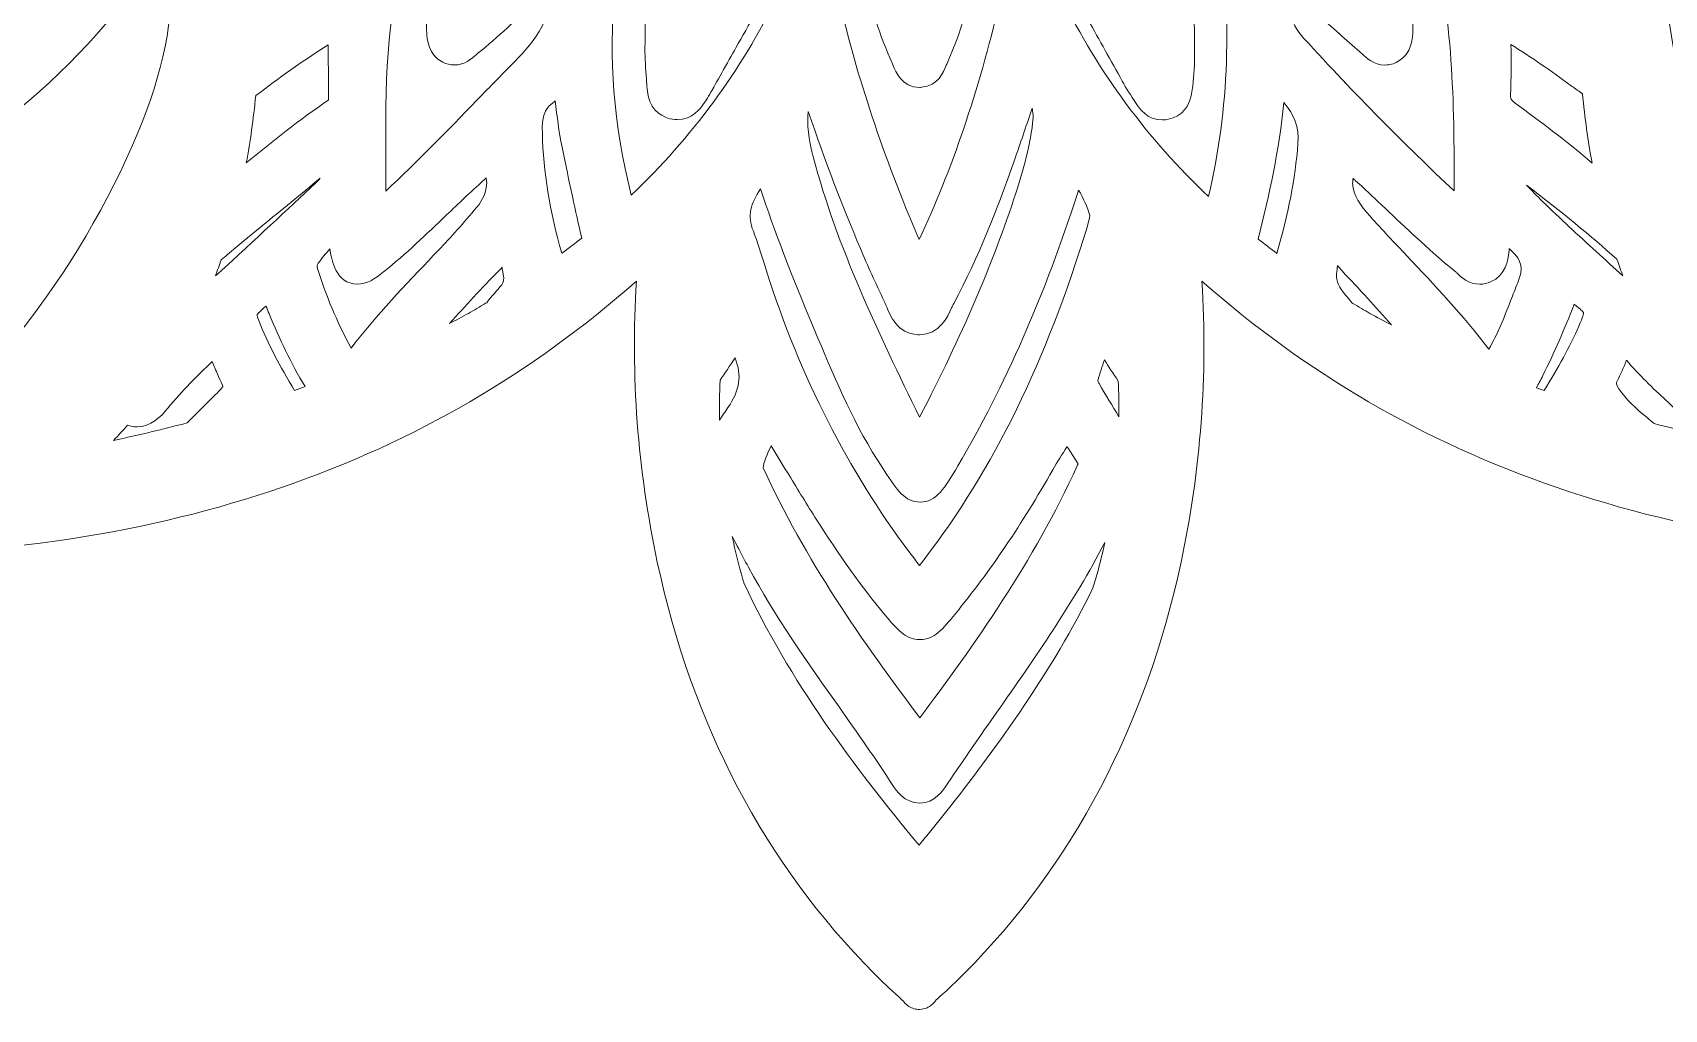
# Model space of a CAD drawing. Extents: x 180 to 9920, y -1894 to -106.
# Drawn here: x 2736 to 3259, y -1882 to -1568 of the extents above; entities that cross this region are included whole.
import ezdxf

# ---------------------------------------------------------------- set-up
doc = ezdxf.new("R2010")
doc.units = 0
doc.header["$MEASUREMENT"] = 0
doc.layers.add('Layer 1', color=7, linetype='Continuous')

# ---------------------------------------------------------------- blocks, each defined once
blk = doc.blocks.new('block 3')
at = {"layer": 'Layer 1', "lineweight": 0}
for points, knots in [([(3844.43, -1126.2), (3842.55, -1122.54), (3838.67, -1122.26), (3835.55, -1122.02), (3773.73, -1117.42), (3725.46, -1088.6), (3688.01, -1033.9), (3671.26, -1009.45), (3658.55, -983.28), (3644.62, -951.5), (3643.61, -949.18), (3642.59, -946.86), (3641.56, -944.5), (3659.78, -952.68), (3678.02, -956.81), (3695.93, -956.81), (3707.1, -956.81), (3718.4, -955.21), (3729.52, -952.05), (3742.31, -948.41), (3753.71, -941.16), (3763.42, -930.49), (3764.76, -929.02), (3767.55, -925.95), (3766.43, -921.84), (3765.3, -917.69), (3761.08, -916.38), (3759.5, -915.89), (3739.65, -909.73), (3723.33, -901.51), (3709.6, -890.76), (3690.14, -875.52), (3676.55, -854.77), (3668.07, -827.35), (3660.36, -802.4), (3657.41, -777.09), (3655.55, -755.62), (3653.27, -729.31), (3651.96, -702.45), (3650.7, -676.47), (3649.83, -658.64), (3648.93, -640.21), (3647.72, -622.06), (3642.76, -547.46), (3634.13, -485.77), (3620.56, -427.93), (3605.12, -362.16), (3569.66, -305.37), (3515.17, -259.14), (3474.34, -224.5), (3424.94, -196.71), (3364.14, -174.19), (3306.08, -152.68), (3242.71, -137.6), (3170.4, -128.06), (3119.45, -121.35), (3068.89, -117.94), (3020.13, -117.94), (3020.13, -117.94), (3019.89, -117.94), (3019.85, -117.94), (2971.09, -117.94), (2920.54, -121.35), (2869.6, -128.06), (2797.29, -137.6), (2733.92, -152.68), (2675.86, -174.19), (2615.06, -196.71), (2565.66, -224.5), (2524.83, -259.14), (2470.34, -305.37), (2434.88, -362.16), (2419.44, -427.93), (2405.87, -485.77), (2397.24, -547.46), (2392.28, -622.06), (2391.07, -640.21), (2390.17, -658.64), (2389.3, -676.47), (2388.04, -702.45), (2386.73, -729.31), (2384.45, -755.62), (2382.59, -777.09), (2379.64, -802.4), (2371.93, -827.35), (2363.45, -854.77), (2349.86, -875.52), (2330.4, -890.76), (2316.67, -901.51), (2300.35, -909.73), (2280.5, -915.89), (2278.92, -916.38), (2274.7, -917.69), (2273.57, -921.84), (2272.45, -925.95), (2275.24, -929.02), (2276.58, -930.49), (2286.29, -941.16), (2297.69, -948.41), (2310.48, -952.05), (2321.6, -955.21), (2332.9, -956.81), (2344.07, -956.81), (2361.98, -956.81), (2380.22, -952.68), (2398.44, -944.5), (2397.41, -946.86), (2396.39, -949.18), (2395.38, -951.5), (2381.45, -983.28), (2368.74, -1009.45), (2351.99, -1033.9), (2314.54, -1088.6), (2266.27, -1117.42), (2204.45, -1122.02), (2201.33, -1122.26), (2197.45, -1122.54), (2195.57, -1126.2), (2193.69, -1129.87), (2195.65, -1133.09), (2197.38, -1135.92), (2224.74, -1180.73), (2267.11, -1203.45), (2323.33, -1203.45), (2323.33, -1203.45), (2324.09, -1203.45), (2324.09, -1203.45), (2355.24, -1203.34), (2385.09, -1194.72), (2414.85, -1177.18), (2410.31, -1184.73), (2405.63, -1192.52), (2400.9, -1200.06), (2385.81, -1224.13), (2367.08, -1251.97), (2342.51, -1275.97), (2315.67, -1302.19), (2287.19, -1318.74), (2255.45, -1326.57), (2252, -1327.42), (2248.56, -1328.13), (2244.57, -1328.94), (2242.61, -1329.35), (2240.56, -1329.77), (2238.38, -1330.23), (2235.85, -1330.77), (2233.94, -1332.88), (2233.67, -1335.46), (2233.39, -1338.04), (2234.8, -1340.5), (2237.17, -1341.57), (2265.6, -1354.38), (2294.56, -1361.83), (2325.72, -1364.32), (2335.66, -1365.12), (2345.55, -1365.52), (2355.13, -1365.52), (2407.15, -1365.52), (2453.46, -1354.15), (2496.22, -1330.82), (2496.02, -1331.33), (2495.82, -1331.84), (2495.62, -1332.34), (2484.05, -1361.06), (2467.01, -1388.2), (2443.52, -1415.32), (2417.1, -1445.8), (2389, -1467.5), (2357.59, -1481.65), (2348.39, -1485.8), (2338.39, -1489.21), (2326.14, -1492.39), (2323.66, -1493.04), (2321.86, -1495.18), (2321.66, -1497.74), (2321.46, -1500.29), (2322.91, -1502.69), (2325.26, -1503.71), (2351.85, -1515.23), (2379.36, -1521.58), (2409.36, -1523.13), (2415.98, -1523.47), (2422.62, -1523.64), (2429.11, -1523.64), (2478.58, -1523.64), (2524.82, -1513.53), (2566.99, -1493.54), (2556.61, -1508.13), (2549.12, -1523.89), (2541.77, -1540.09), (2529.47, -1567.16), (2512.04, -1585.62), (2488.46, -1596.52), (2476.25, -1602.16), (2463.5, -1606.71), (2449.5, -1610.44), (2447.02, -1611.09), (2444.53, -1611.75), (2441.78, -1612.47), (2441.78, -1612.47), (2437.43, -1613.61), (2437.43, -1613.61), (2435, -1614.25), (2433.23, -1616.34), (2432.99, -1618.84), (2432.75, -1621.34), (2434.09, -1623.72), (2436.35, -1624.82), (2436.97, -1625.11), (2437.45, -1625.35), (2437.85, -1625.55), (2438.64, -1625.95), (2439.27, -1626.26), (2439.99, -1626.54), (2452.84, -1631.65), (2464.6, -1635.65), (2475.94, -1638.76), (2505.57, -1646.88), (2534.71, -1651), (2562.56, -1651), (2600.74, -1651), (2637.94, -1643.26), (2673.12, -1627.99), (2719.52, -1607.84), (2755.03, -1577.5), (2778.81, -1537.72), (2779.7, -1541.44), (2780.16, -1545.55), (2780.22, -1550.19), (2780.43, -1567.17), (2776.42, -1584.44), (2767.58, -1604.55), (2747.46, -1650.35), (2715.19, -1689.92), (2671.67, -1722.15), (2671.52, -1722.26), (2671.36, -1722.36), (2671.2, -1722.47), (2669.95, -1723.28), (2667.64, -1724.8), (2666.15, -1728.08), (2665.3, -1729.93), (2665.46, -1732.1), (2666.57, -1733.81), (2667.68, -1735.52), (2669.58, -1736.55), (2671.61, -1736.55), (2671.62, -1736.55), (2671.62, -1736.55), (2671.63, -1736.55), (2725.69, -1736.4), (2772.8, -1729.14), (2815.65, -1714.37), (2858.31, -1699.66), (2895.62, -1677.95), (2929.26, -1648.2), (2927.39, -1678.5), (2929.64, -1708.78), (2935.97, -1738.41), (2947.17, -1790.79), (2970.58, -1835.25), (3005.54, -1870.57), (3008.08, -1873.13), (3010.68, -1875.52), (3013.43, -1878.05), (3013.93, -1878.5), (3014.43, -1878.96), (3014.93, -1879.42), (3015.55, -1880.33), (3016.43, -1881.06), (3017.48, -1881.53), (3018.06, -1881.78), (3018.67, -1881.94), (3019.28, -1882), (3019.56, -1882.04), (3019.85, -1882.06), (3020.13, -1882.06), (3020.94, -1882.06), (3021.76, -1881.89), (3022.53, -1881.56), (3023.61, -1881.08), (3024.51, -1880.31), (3025.13, -1879.37), (3025.61, -1878.93), (3026.09, -1878.49), (3026.57, -1878.05), (3029.32, -1875.52), (3031.92, -1873.13), (3034.46, -1870.57), (3069.42, -1835.25), (3092.83, -1790.79), (3104.03, -1738.41), (3110.36, -1708.78), (3112.61, -1678.5), (3110.74, -1648.2), (3144.38, -1677.95), (3181.69, -1699.66), (3224.35, -1714.37), (3267.2, -1729.14), (3314.31, -1736.4), (3368.37, -1736.55), (3368.38, -1736.55), (3368.38, -1736.55), (3368.39, -1736.55), (3370.42, -1736.55), (3372.32, -1735.52), (3373.43, -1733.81), (3374.54, -1732.1), (3374.7, -1729.93), (3373.85, -1728.08), (3372.36, -1724.8), (3370.05, -1723.28), (3368.8, -1722.47), (3368.64, -1722.36), (3368.48, -1722.26), (3368.33, -1722.15), (3324.81, -1689.92), (3292.54, -1650.35), (3272.42, -1604.55), (3263.58, -1584.44), (3259.57, -1567.17), (3259.78, -1550.19), (3259.84, -1545.55), (3260.3, -1541.44), (3261.19, -1537.72), (3284.97, -1577.5), (3320.48, -1607.84), (3366.88, -1627.99), (3402.06, -1643.26), (3439.26, -1651), (3477.44, -1651), (3505.29, -1651), (3534.43, -1646.88), (3564.06, -1638.76), (3575.4, -1635.65), (3587.16, -1631.65), (3600.01, -1626.54), (3600.73, -1626.26), (3601.36, -1625.95), (3602.15, -1625.55), (3602.55, -1625.35), (3603.03, -1625.11), (3603.65, -1624.82), (3605.91, -1623.72), (3607.25, -1621.34), (3607.01, -1618.84), (3606.77, -1616.34), (3605, -1614.25), (3602.57, -1613.61), (3602.57, -1613.61), (3598.22, -1612.47), (3598.22, -1612.47), (3595.47, -1611.75), (3592.98, -1611.09), (3590.5, -1610.44), (3576.5, -1606.71), (3563.75, -1602.16), (3551.54, -1596.52), (3527.96, -1585.62), (3510.53, -1567.16), (3498.23, -1540.09), (3490.88, -1523.89), (3483.39, -1508.13), (3473.01, -1493.54), (3515.18, -1513.53), (3561.42, -1523.64), (3610.89, -1523.64), (3617.38, -1523.64), (3624.02, -1523.47), (3630.64, -1523.13), (3660.64, -1521.58), (3688.15, -1515.23), (3714.74, -1503.71), (3717.09, -1502.69), (3718.54, -1500.29), (3718.34, -1497.74), (3718.14, -1495.18), (3716.34, -1493.04), (3713.86, -1492.39), (3701.61, -1489.21), (3691.61, -1485.8), (3682.41, -1481.65), (3651, -1467.5), (3622.9, -1445.8), (3596.48, -1415.32), (3572.99, -1388.2), (3555.95, -1361.06), (3544.38, -1332.34), (3544.18, -1331.84), (3543.98, -1331.33), (3543.78, -1330.82), (3586.54, -1354.15), (3632.85, -1365.52), (3684.87, -1365.52), (3694.45, -1365.52), (3704.34, -1365.12), (3714.28, -1364.32), (3745.44, -1361.83), (3774.4, -1354.38), (3802.83, -1341.57), (3805.2, -1340.5), (3806.61, -1338.04), (3806.33, -1335.46), (3806.06, -1332.88), (3804.15, -1330.77), (3801.62, -1330.23), (3799.44, -1329.77), (3797.39, -1329.35), (3795.43, -1328.94), (3791.44, -1328.13), (3788, -1327.42), (3784.55, -1326.57), (3752.81, -1318.74), (3724.33, -1302.19), (3697.49, -1275.97), (3672.92, -1251.97), (3654.19, -1224.13), (3639.1, -1200.06), (3634.37, -1192.52), (3629.69, -1184.73), (3625.15, -1177.18), (3654.91, -1194.72), (3684.76, -1203.34), (3715.91, -1203.45), (3715.91, -1203.45), (3716.67, -1203.45), (3716.67, -1203.45), (3772.89, -1203.45), (3815.26, -1180.73), (3842.62, -1135.92), (3844.35, -1133.09), (3846.31, -1129.87), (3844.43, -1126.2)], [0, 0, 0, 0, 1, 1, 1, 2, 2, 2, 3, 3, 3, 4, 4, 4, 5, 5, 5, 6, 6, 6, 7, 7, 7, 8, 8, 8, 9, 9, 9, 10, 10, 10, 11, 11, 11, 12, 12, 12, 13, 13, 13, 14, 14, 14, 15, 15, 15, 16, 16, 16, 17, 17, 17, 18, 18, 18, 19, 19, 19, 20, 20, 20, 21, 21, 21, 22, 22, 22, 23, 23, 23, 24, 24, 24, 25, 25, 25, 26, 26, 26, 27, 27, 27, 28, 28, 28, 29, 29, 29, 30, 30, 30, 31, 31, 31, 32, 32, 32, 33, 33, 33, 34, 34, 34, 35, 35, 35, 36, 36, 36, 37, 37, 37, 38, 38, 38, 39, 39, 39, 40, 40, 40, 41, 41, 41, 42, 42, 42, 43, 43, 43, 44, 44, 44, 45, 45, 45, 46, 46, 46, 47, 47, 47, 48, 48, 48, 49, 49, 49, 50, 50, 50, 51, 51, 51, 52, 52, 52, 53, 53, 53, 54, 54, 54, 55, 55, 55, 56, 56, 56, 57, 57, 57, 58, 58, 58, 59, 59, 59, 60, 60, 60, 61, 61, 61, 62, 62, 62, 63, 63, 63, 64, 64, 64, 65, 65, 65, 66, 66, 66, 67, 67, 67, 68, 68, 68, 69, 69, 69, 70, 70, 70, 71, 71, 71, 72, 72, 72, 73, 73, 73, 74, 74, 74, 75, 75, 75, 76, 76, 76, 77, 77, 77, 78, 78, 78, 79, 79, 79, 80, 80, 80, 81, 81, 81, 82, 82, 82, 83, 83, 83, 84, 84, 84, 85, 85, 85, 86, 86, 86, 87, 87, 87, 88, 88, 88, 89, 89, 89, 90, 90, 90, 91, 91, 91, 92, 92, 92, 93, 93, 93, 94, 94, 94, 95, 95, 95, 96, 96, 96, 97, 97, 97, 98, 98, 98, 99, 99, 99, 100, 100, 100, 101, 101, 101, 102, 102, 102, 103, 103, 103, 104, 104, 104, 105, 105, 105, 106, 106, 106, 107, 107, 107, 108, 108, 108, 109, 109, 109, 110, 110, 110, 111, 111, 111, 112, 112, 112, 113, 113, 113, 114, 114, 114, 115, 115, 115, 116, 116, 116, 117, 117, 117, 118, 118, 118, 119, 119, 119, 120, 120, 120, 121, 121, 121, 122, 122, 122, 123, 123, 123, 124, 124, 124, 125, 125, 125, 126, 126, 126, 127, 127, 127, 128, 128, 128, 129, 129, 129, 130, 130, 130, 131, 131, 131, 132, 132, 132, 133, 133, 133, 134, 134, 134, 135, 135, 135, 136, 136, 136, 137, 137, 137, 138, 138, 138, 139, 139, 139, 140, 140, 140, 141, 141, 141, 142, 142, 142, 143, 143, 143, 144, 144, 144, 144]), ([(2877.98, -1590.22), (2868.58, -1599.93), (2858.89, -1609.94), (2848.84, -1619.29), (2848.81, -1614.01), (2848.82, -1608.74), (2848.83, -1603.61), (2848.83, -1603.61), (2848.84, -1596.46), (2848.84, -1596.46), (2848.73, -1572.99), (2851.54, -1551.61), (2857.42, -1531.09), (2859.03, -1525.49), (2862.39, -1522.35), (2867.5, -1519.44), (2865.94, -1525.06), (2864.68, -1531.13), (2863.63, -1538.04), (2861.91, -1549.38), (2861.37, -1558.84), (2861.95, -1567.82), (2861.95, -1567.82), (2861.97, -1568.23), (2861.97, -1568.23), (2862.1, -1570.44), (2862.39, -1575.62), (2867.16, -1577.95), (2868.32, -1578.51), (2869.54, -1578.8), (2870.8, -1578.8), (2874.23, -1578.8), (2876.57, -1576.67), (2877.83, -1575.53), (2878.02, -1575.36), (2878.2, -1575.18), (2878.39, -1575.04), (2884.99, -1569.84), (2890.94, -1563.97), (2896.69, -1558.3), (2898.93, -1556.09), (2901.21, -1553.85), (2903.53, -1551.64), (2902.47, -1561.24), (2898.49, -1569.29), (2891.26, -1576.6), (2886.79, -1581.11), (2882.31, -1585.74), (2877.98, -1590.22)], [0, 0, 0, 0, 1, 1, 1, 2, 2, 2, 3, 3, 3, 4, 4, 4, 5, 5, 5, 6, 6, 6, 7, 7, 7, 8, 8, 8, 9, 9, 9, 10, 10, 10, 11, 11, 11, 12, 12, 12, 13, 13, 13, 14, 14, 14, 15, 15, 15, 16, 16, 16, 16]), ([(2927.58, -1620.6), (2921.93, -1597.57), (2920.21, -1576.28), (2922.33, -1555.77), (2922.38, -1555.34), (2922.44, -1554.9), (2922.5, -1554.47), (2922.7, -1553.05), (2922.92, -1551.44), (2922.8, -1549.63), (2921.99, -1537.65), (2926.34, -1528), (2932.59, -1519.59), (2932.52, -1525.95), (2932.45, -1532.3), (2932.37, -1538.65), (2932.23, -1550.05), (2932.09, -1561.84), (2932, -1573.44), (2931.97, -1576.81), (2932.22, -1580.12), (2932.46, -1583.32), (2932.54, -1584.36), (2932.62, -1585.4), (2932.68, -1586.44), (2933.11, -1592.89), (2937.03, -1595.1), (2939.33, -1595.85), (2940.33, -1596.17), (2941.34, -1596.34), (2942.34, -1596.34), (2947.23, -1596.34), (2949.93, -1592.57), (2950.81, -1591.33), (2952.01, -1589.66), (2952.95, -1587.96), (2953.86, -1586.33), (2953.86, -1586.33), (2958.91, -1577.35), (2961.17, -1573.33), (2965.37, -1565.85), (2969.69, -1558.17), (2974, -1550.55), (2974.29, -1552.63), (2974.47, -1554.69), (2974.53, -1556.72), (2962.83, -1580.69), (2947.07, -1602.14), (2927.58, -1620.6)], [0, 0, 0, 0, 1, 1, 1, 2, 2, 2, 3, 3, 3, 4, 4, 4, 5, 5, 5, 6, 6, 6, 7, 7, 7, 8, 8, 8, 9, 9, 9, 10, 10, 10, 11, 11, 11, 12, 12, 12, 13, 13, 13, 14, 14, 14, 15, 15, 15, 16, 16, 16, 16]), ([(3112.87, -1621.03), (3093.3, -1602.59), (3077.48, -1581.16), (3065.67, -1557.1), (3065.77, -1554.94), (3066.03, -1552.69), (3066.44, -1550.31), (3069.03, -1554.96), (3071.62, -1559.61), (3074.2, -1564.26), (3077.85, -1570.83), (3081.51, -1577.4), (3085.17, -1583.97), (3086.41, -1586.19), (3087.87, -1588.55), (3089.64, -1591.19), (3090.69, -1592.76), (3093.16, -1596.45), (3098.03, -1596.45), (3098.67, -1596.45), (3099.33, -1596.38), (3099.99, -1596.24), (3104.35, -1595.29), (3106.92, -1592.13), (3107.64, -1586.82), (3108.59, -1579.73), (3108.43, -1572.73), (3108.28, -1565.97), (3108.23, -1564.06), (3108.19, -1562.15), (3108.17, -1560.25), (3108.09, -1552.67), (3108, -1545.1), (3107.9, -1537.53), (3107.82, -1531.57), (3107.74, -1525.62), (3107.68, -1519.66), (3109.12, -1521.6), (3110.52, -1523.54), (3111.91, -1525.46), (3113.17, -1527.2), (3114.42, -1528.94), (3115.7, -1530.66), (3115.75, -1530.83), (3115.83, -1531.18), (3115.93, -1531.9), (3120.46, -1563.68), (3119.47, -1592.95), (3112.87, -1621.03)], [0, 0, 0, 0, 1, 1, 1, 2, 2, 2, 3, 3, 3, 4, 4, 4, 5, 5, 5, 6, 6, 6, 7, 7, 7, 8, 8, 8, 9, 9, 9, 10, 10, 10, 11, 11, 11, 12, 12, 12, 13, 13, 13, 14, 14, 14, 15, 15, 15, 16, 16, 16, 16]), ([(3137, -1552.08), (3137.11, -1552.19), (3137.22, -1552.3), (3137.34, -1552.4), (3140.81, -1555.75), (3144.41, -1559.21), (3148, -1562.58), (3152.46, -1566.75), (3156.98, -1570.8), (3161.43, -1574.6), (3161.62, -1574.76), (3161.82, -1574.96), (3162.02, -1575.15), (3163.45, -1576.52), (3165.84, -1578.82), (3169.47, -1578.82), (3170.92, -1578.82), (3172.3, -1578.45), (3173.6, -1577.71), (3178.11, -1575.16), (3178.32, -1570.03), (3178.42, -1567.56), (3178.42, -1567.56), (3178.44, -1567.01), (3178.44, -1567.01), (3179.09, -1553.85), (3177.25, -1541.13), (3175.58, -1531.52), (3174.91, -1527.69), (3173.99, -1523.93), (3173.04, -1520.27), (3179.06, -1524.37), (3182.92, -1529.42), (3184.82, -1537.39), (3191.06, -1563.63), (3191.78, -1590.13), (3191.67, -1619.21), (3175.8, -1604.42), (3159.99, -1588.36), (3143.48, -1570.27), (3138.79, -1565.13), (3137.46, -1559.01), (3137, -1552.08)], [0, 0, 0, 0, 1, 1, 1, 2, 2, 2, 3, 3, 3, 4, 4, 4, 5, 5, 5, 6, 6, 6, 7, 7, 7, 8, 8, 8, 9, 9, 9, 10, 10, 10, 11, 11, 11, 12, 12, 12, 13, 13, 13, 14, 14, 14, 14]), ([(3045.8, -1558.69), (3038.98, -1587.52), (3030.52, -1612.49), (3019.97, -1634.88), (3008.36, -1607.64), (2999.98, -1582.51), (2994.4, -1558.21), (2996.65, -1552.73), (2998.8, -1546.98), (3000.86, -1540.88), (3001.49, -1544.45), (3002.13, -1548.01), (3002.79, -1551.54), (3004.43, -1560.28), (3007.34, -1569.33), (3011.46, -1578.46), (3011.55, -1578.65), (3011.62, -1578.86), (3011.7, -1579.08), (3012.34, -1580.79), (3014.3, -1586), (3020.17, -1586), (3020.37, -1586), (3020.57, -1585.99), (3020.78, -1585.97), (3026.04, -1585.62), (3027.89, -1580.94), (3028.59, -1579.18), (3028.67, -1578.97), (3028.75, -1578.76), (3028.83, -1578.57), (3034.42, -1566.08), (3037.45, -1553.36), (3039.45, -1541.79), (3041.48, -1547.73), (3043.59, -1553.34), (3045.8, -1558.69)], [0, 0, 0, 0, 1, 1, 1, 2, 2, 2, 3, 3, 3, 4, 4, 4, 5, 5, 5, 6, 6, 6, 7, 7, 7, 8, 8, 8, 9, 9, 9, 10, 10, 10, 11, 11, 11, 12, 12, 12, 12]), ([(2807.12, -1588.63), (2814.42, -1583.1), (2822.21, -1577.41), (2830.34, -1572.35), (2830.39, -1575.14), (2830.4, -1577.94), (2830.41, -1580.68), (2830.42, -1583.72), (2830.43, -1586.88), (2830.5, -1590), (2830.5, -1590.02), (2830.5, -1590.04), (2830.5, -1590.06), (2830.46, -1590.08), (2830.42, -1590.11), (2830.37, -1590.15), (2821.15, -1596.37), (2812.47, -1603.37), (2804.08, -1610.27), (2805.35, -1603.35), (2806.36, -1596.18), (2807.12, -1588.63)], [0, 0, 0, 0, 1, 1, 1, 2, 2, 2, 3, 3, 3, 4, 4, 4, 5, 5, 5, 6, 6, 6, 7, 7, 7, 7]), ([(3209.9, -1572.26), (3216.48, -1576.27), (3222.72, -1580.78), (3229.25, -1585.51), (3229.25, -1585.51), (3229.5, -1585.68), (3229.5, -1585.68), (3230.61, -1586.48), (3231.71, -1587.26), (3232.82, -1588.03), (3233.59, -1595.83), (3234.62, -1603.22), (3235.94, -1610.38), (3227.98, -1603.35), (3219.47, -1597.1), (3211.23, -1591.04), (3209.73, -1589.94), (3209.74, -1589.57), (3209.78, -1588.5), (3209.98, -1583), (3209.96, -1577.34), (3209.9, -1572.26)], [0, 0, 0, 0, 1, 1, 1, 2, 2, 2, 3, 3, 3, 4, 4, 4, 5, 5, 5, 6, 6, 6, 7, 7, 7, 7]), ([(2905.31, -1639.28), (2901.44, -1625.68), (2899.4, -1613.04), (2899.08, -1600.84), (2898.93, -1595.34), (2899.63, -1593.17), (2902.19, -1591.16), (2902.56, -1590.88), (2902.9, -1590.59), (2903.24, -1590.29), (2903.78, -1595.32), (2904.39, -1600.2), (2905.4, -1605.15), (2907.76, -1616.75), (2909.76, -1625.96), (2911.74, -1634.39), (2909.69, -1636.01), (2907.55, -1637.63), (2905.31, -1639.28)], [0, 0, 0, 0, 1, 1, 1, 2, 2, 2, 3, 3, 3, 4, 4, 4, 5, 5, 5, 6, 6, 6, 6]), ([(3141.52, -1604.14), (3140.67, -1615.22), (3138.46, -1626.79), (3134.78, -1639.31), (3132.73, -1637.79), (3130.71, -1636.25), (3128.74, -1634.7), (3132.27, -1620.69), (3135.6, -1605.98), (3136.98, -1590.89), (3140.3, -1594.72), (3141.95, -1598.57), (3141.52, -1604.14)], [0, 0, 0, 0, 1, 1, 1, 2, 2, 2, 3, 3, 3, 4, 4, 4, 4]), ([(3049.86, -1611.39), (3051.77, -1606.03), (3053.6, -1600.57), (3055.37, -1595.29), (3055.65, -1594.43), (3055.94, -1593.58), (3056.23, -1592.72), (3056.44, -1593.71), (3056.56, -1594.73), (3056.57, -1595.79), (3055.79, -1604.28), (3053.3, -1612.8), (3050.97, -1620.02), (3043.74, -1642.39), (3033.64, -1665.93), (3020.12, -1691.91), (3007.11, -1665.15), (2993.68, -1637.48), (2985.99, -1608.28), (2984.46, -1602.5), (2983.93, -1597.85), (2984.41, -1593.77), (2989.88, -1609.76), (2995.37, -1624.23), (3001.12, -1637.76), (3003.45, -1643.24), (3006.03, -1648.93), (3008.78, -1654.69), (3009.01, -1655.15), (3009.21, -1655.66), (3009.43, -1656.18), (3010.71, -1659.29), (3013.08, -1665.06), (3019.54, -1665.41), (3019.72, -1665.42), (3019.9, -1665.42), (3020.08, -1665.42), (3026.56, -1665.42), (3029.17, -1659.62), (3030.42, -1656.83), (3030.67, -1656.27), (3030.91, -1655.73), (3031.11, -1655.35), (3039.19, -1640.36), (3045.12, -1624.71), (3049.86, -1611.39)], [0, 0, 0, 0, 1, 1, 1, 2, 2, 2, 3, 3, 3, 4, 4, 4, 5, 5, 5, 6, 6, 6, 7, 7, 7, 8, 8, 8, 9, 9, 9, 10, 10, 10, 11, 11, 11, 12, 12, 12, 13, 13, 13, 14, 14, 14, 15, 15, 15, 15]), ([(2795.04, -1645.75), (2794.75, -1646.01), (2794.46, -1646.28), (2794.17, -1646.54), (2794.82, -1644.83), (2795.44, -1643.1), (2796.04, -1641.34), (2796.73, -1640.77), (2797.41, -1640.2), (2798.09, -1639.62), (2799.81, -1638.18), (2801.53, -1636.73), (2803.27, -1635.31), (2803.27, -1635.31), (2809.19, -1630.45), (2809.19, -1630.45), (2815.29, -1625.43), (2821.57, -1620.28), (2827.83, -1615.19), (2827.42, -1615.64), (2826.95, -1616.12), (2826.42, -1616.62), (2817.17, -1625.36), (2807.2, -1634.61), (2795.04, -1645.75)], [0, 0, 0, 0, 1, 1, 1, 2, 2, 2, 3, 3, 3, 4, 4, 4, 5, 5, 5, 6, 6, 6, 7, 7, 7, 8, 8, 8, 8]), ([(2864.2, -1639.91), (2855.19, -1649.34), (2845.9, -1659.06), (2837.7, -1669.72), (2833.14, -1661.19), (2829.59, -1652.78), (2826.9, -1644.12), (2826.67, -1643.39), (2826.72, -1643.1), (2827.18, -1642.49), (2827.44, -1642.14), (2827.7, -1641.78), (2827.96, -1641.42), (2828.62, -1640.52), (2829.24, -1639.67), (2829.82, -1639.08), (2830.22, -1638.68), (2830.58, -1638.28), (2830.93, -1637.86), (2830.96, -1638.12), (2831, -1638.37), (2831.04, -1638.63), (2831.45, -1641.23), (2832.7, -1649.14), (2839.78, -1649.14), (2842.74, -1649.14), (2845.27, -1647.59), (2848.15, -1645.25), (2855.28, -1639.46), (2861.93, -1633.1), (2868.36, -1626.96), (2872.16, -1623.32), (2876.09, -1619.56), (2880.03, -1616.01), (2880.38, -1615.69), (2880.71, -1615.37), (2881.03, -1615.03), (2881.08, -1615.53), (2881.14, -1616.04), (2881.23, -1616.55), (2881.08, -1619.6), (2880.11, -1622.01), (2878.04, -1624.48), (2873.77, -1629.58), (2869.75, -1634.1), (2865.74, -1638.3), (2865.74, -1638.3), (2864.2, -1639.91), (2864.2, -1639.91)], [0, 0, 0, 0, 1, 1, 1, 2, 2, 2, 3, 3, 3, 4, 4, 4, 5, 5, 5, 6, 6, 6, 7, 7, 7, 8, 8, 8, 9, 9, 9, 10, 10, 10, 11, 11, 11, 12, 12, 12, 13, 13, 13, 14, 14, 14, 15, 15, 15, 16, 16, 16, 16]), ([(3212.07, -1648.71), (3211.28, -1650.63), (3210.53, -1652.57), (3209.78, -1654.51), (3207.64, -1660.02), (3205.6, -1665.29), (3202.78, -1670.06), (3194.62, -1659.31), (3185.38, -1649.51), (3176.42, -1640.01), (3172.53, -1635.89), (3168.52, -1631.64), (3164.68, -1627.4), (3161.45, -1623.82), (3159.36, -1620.77), (3159.06, -1616.8), (3159.14, -1616.26), (3159.19, -1615.73), (3159.23, -1615.2), (3159.46, -1615.43), (3159.7, -1615.66), (3159.95, -1615.88), (3163.58, -1619.18), (3167.22, -1622.64), (3170.75, -1625.98), (3177.49, -1632.36), (3184.45, -1638.97), (3191.89, -1645), (3192.1, -1645.17), (3192.31, -1645.38), (3192.52, -1645.59), (3193.84, -1646.85), (3196.28, -1649.21), (3199.94, -1649.21), (3201.11, -1649.21), (3202.27, -1648.96), (3203.38, -1648.47), (3208.35, -1646.28), (3208.94, -1641.35), (3209.22, -1638.98), (3209.26, -1638.64), (3209.3, -1638.3), (3209.36, -1637.97), (3209.37, -1637.91), (3209.38, -1637.85), (3209.39, -1637.78), (3209.6, -1638.01), (3209.82, -1638.23), (3210.05, -1638.44), (3213.42, -1641.58), (3213.93, -1644.17), (3212.07, -1648.71)], [0, 0, 0, 0, 1, 1, 1, 2, 2, 2, 3, 3, 3, 4, 4, 4, 5, 5, 5, 6, 6, 6, 7, 7, 7, 8, 8, 8, 9, 9, 9, 10, 10, 10, 11, 11, 11, 12, 12, 12, 13, 13, 13, 14, 14, 14, 15, 15, 15, 16, 16, 16, 17, 17, 17, 17]), ([(3219.99, -1622.6), (3218.23, -1620.86), (3216.52, -1619.13), (3214.88, -1617.41), (3226.23, -1626.05), (3235.44, -1633.61), (3243.91, -1641.19), (3244.52, -1642.99), (3245.16, -1644.78), (3245.83, -1646.55), (3242.97, -1643.9), (3240.1, -1641.3), (3237.26, -1638.71), (3231.52, -1633.49), (3225.58, -1628.09), (3219.99, -1622.6)], [0, 0, 0, 0, 1, 1, 1, 2, 2, 2, 3, 3, 3, 4, 4, 4, 5, 5, 5, 5]), ([(3021.6, -1737.58), (3021.16, -1738.16), (3020.62, -1738.85), (3020.1, -1739.51), (3019.56, -1738.82), (3019, -1738.1), (3018.57, -1737.53), (2998.61, -1711.49), (2983.41, -1682.31), (2972.07, -1648.33), (2971.47, -1646.53), (2970.92, -1644.72), (2970.34, -1642.81), (2969.29, -1639.34), (2968.21, -1635.75), (2966.78, -1632.21), (2964.72, -1627.12), (2965.94, -1623.27), (2969.13, -1618.62), (2973.57, -1632.12), (2978.99, -1646.34), (2985.97, -1662.85), (2985.97, -1662.85), (2987.5, -1666.5), (2987.5, -1666.5), (2993.38, -1680.46), (2999.46, -1694.89), (3008.08, -1707.99), (3008.08, -1707.99), (3008.79, -1709.07), (3008.79, -1709.07), (3012.92, -1715.36), (3015.41, -1719.16), (3020.31, -1719.16), (3025.56, -1719.16), (3028.14, -1714.79), (3032.4, -1707.55), (3047.57, -1681.83), (3060.26, -1652.85), (3071.17, -1618.99), (3072.69, -1621.68), (3073.97, -1624.38), (3074.77, -1627.18), (3074.74, -1627.34), (3074.7, -1627.5), (3074.67, -1627.66), (3074.44, -1628.77), (3074.24, -1629.73), (3073.98, -1630.58), (3060.92, -1673.66), (3043.79, -1708.66), (3021.6, -1737.58)], [0, 0, 0, 0, 1, 1, 1, 2, 2, 2, 3, 3, 3, 4, 4, 4, 5, 5, 5, 6, 6, 6, 7, 7, 7, 8, 8, 8, 9, 9, 9, 10, 10, 10, 11, 11, 11, 12, 12, 12, 13, 13, 13, 14, 14, 14, 15, 15, 15, 16, 16, 16, 17, 17, 17, 17]), ([(2886.05, -1649.39), (2884.5, -1651.16), (2882.91, -1653.05), (2881.21, -1655.14), (2881.21, -1655.14), (2880.88, -1655.34), (2880.88, -1655.34), (2878.98, -1656.46), (2877.19, -1657.53), (2875.34, -1658.56), (2873.36, -1659.66), (2871.35, -1660.74), (2869.32, -1661.82), (2874.26, -1656.21), (2879.58, -1650.45), (2885.16, -1644.86), (2885.52, -1644.51), (2885.85, -1644.14), (2886.17, -1643.77), (2886.25, -1644.47), (2886.35, -1645.17), (2886.49, -1645.88), (2886.57, -1646.29), (2886.63, -1646.71), (2886.68, -1647.04), (2886.68, -1647.04), (2886.68, -1647.06), (2886.68, -1647.06), (2886.62, -1648.75), (2886.2, -1649.23), (2886.05, -1649.39)], [0, 0, 0, 0, 1, 1, 1, 2, 2, 2, 3, 3, 3, 4, 4, 4, 5, 5, 5, 6, 6, 6, 7, 7, 7, 8, 8, 8, 9, 9, 9, 10, 10, 10, 10]), ([(3164.66, -1658.56), (3162.81, -1657.53), (3161.03, -1656.47), (3159.14, -1655.35), (3159.14, -1655.35), (3158.81, -1655.15), (3158.81, -1655.15), (3158.73, -1655.06), (3158.66, -1654.97), (3158.59, -1654.87), (3158.02, -1654.17), (3157.46, -1653.47), (3156.89, -1652.78), (3154.68, -1650.15), (3153.72, -1648.49), (3153.96, -1645.78), (3154.09, -1644.94), (3154.16, -1644.07), (3154.21, -1643.22), (3154.68, -1643.81), (3155.18, -1644.39), (3155.69, -1644.93), (3161.3, -1650.81), (3166.57, -1656.56), (3171.54, -1662.27), (3169.21, -1661.05), (3166.92, -1659.81), (3164.66, -1658.56)], [0, 0, 0, 0, 1, 1, 1, 2, 2, 2, 3, 3, 3, 4, 4, 4, 5, 5, 5, 6, 6, 6, 7, 7, 7, 8, 8, 8, 9, 9, 9, 9]), ([(2819.56, -1683.29), (2814.82, -1675.59), (2811.04, -1668.21), (2808.06, -1660.83), (2807.63, -1659.78), (2807.54, -1659.27), (2807.52, -1659.08), (2807.6, -1658.94), (2807.84, -1658.62), (2808.41, -1658.08), (2808.41, -1658.08), (2809.88, -1656.7), (2810.38, -1656.24), (2810.71, -1657.01), (2811.05, -1657.83), (2811.38, -1658.61), (2811.38, -1658.61), (2811.5, -1658.89), (2811.5, -1658.89), (2814.71, -1666.52), (2818.22, -1674.52), (2823, -1682.07), (2821.85, -1682.48), (2820.71, -1682.89), (2819.56, -1683.29)], [0, 0, 0, 0, 1, 1, 1, 2, 2, 2, 3, 3, 3, 4, 4, 4, 5, 5, 5, 6, 6, 6, 7, 7, 7, 8, 8, 8, 8]), ([(3231.69, -1662.66), (3228.74, -1669.32), (3225.06, -1676.1), (3220.51, -1683.3), (3219.69, -1683.01), (3218.86, -1682.73), (3218.04, -1682.43), (3218.73, -1681.25), (3219.42, -1679.95), (3220.12, -1678.53), (3223.69, -1671.27), (3227.08, -1663.57), (3230.2, -1655.64), (3232.42, -1657.33), (3233.01, -1658.05), (3233.17, -1658.32), (3233.17, -1658.63), (3233.03, -1659.66), (3231.69, -1662.66)], [0, 0, 0, 0, 1, 1, 1, 2, 2, 2, 3, 3, 3, 4, 4, 4, 5, 5, 5, 6, 6, 6, 6]), ([(2791.83, -1687.01), (2791.83, -1687.01), (2789.97, -1688.85), (2789.97, -1688.85), (2788.33, -1690.47), (2786.71, -1692.1), (2785.09, -1693.73), (2777.51, -1695.72), (2769.67, -1697.59), (2761.48, -1699.37), (2763.01, -1697.78), (2764.51, -1696.14), (2765.97, -1694.47), (2766.94, -1694.85), (2767.97, -1695.04), (2769.06, -1695.04), (2773.39, -1695.04), (2776.62, -1691.78), (2778.96, -1688.94), (2783.42, -1683.51), (2788.52, -1678.43), (2793.11, -1674.02), (2793.9, -1675.95), (2794.61, -1677.53), (2795.21, -1678.86), (2795.73, -1680.03), (2796.31, -1681.32), (2796.57, -1682.07), (2795.82, -1683.06), (2793.88, -1684.98), (2791.83, -1687.01)], [0, 0, 0, 0, 1, 1, 1, 2, 2, 2, 3, 3, 3, 4, 4, 4, 5, 5, 5, 6, 6, 6, 7, 7, 7, 8, 8, 8, 9, 9, 9, 10, 10, 10, 10]), ([(2955.91, -1692.84), (2955.85, -1688.6), (2955.93, -1684.33), (2956.14, -1680.05), (2957.6, -1677.84), (2959.24, -1675.37), (2960.91, -1672.89), (2963.19, -1678.56), (2962.46, -1683.24), (2958.63, -1688.84), (2957.7, -1690.2), (2956.79, -1691.54), (2955.91, -1692.84)], [0, 0, 0, 0, 1, 1, 1, 2, 2, 2, 3, 3, 3, 4, 4, 4, 4]), ([(3077.72, -1681.11), (3077.61, -1680.92), (3077.47, -1680.57), (3077.34, -1680.2), (3077.98, -1677.72), (3078.68, -1675.51), (3079.47, -1673.52), (3080.78, -1675.62), (3082.22, -1677.84), (3083.88, -1680.33), (3084.07, -1684.14), (3084.14, -1687.95), (3084.11, -1691.75), (3081.93, -1688.22), (3079.78, -1684.67), (3077.72, -1681.11)], [0, 0, 0, 0, 1, 1, 1, 2, 2, 2, 3, 3, 3, 4, 4, 4, 5, 5, 5, 5]), ([(3263.97, -1690.56), (3266.49, -1692.98), (3268.98, -1694.16), (3271.59, -1694.16), (3272.14, -1694.16), (3272.81, -1694.1), (3273.56, -1693.92), (3275.16, -1695.78), (3276.82, -1697.6), (3278.52, -1699.37), (3270.73, -1697.67), (3263.13, -1695.86), (3255.85, -1693.97), (3255.09, -1693.31), (3254.32, -1692.66), (3253.55, -1692.01), (3250.05, -1689.06), (3246.76, -1686.28), (3244.55, -1682.8), (3243.52, -1681.18), (3243.59, -1681.05), (3243.94, -1680.36), (3245.06, -1678.12), (3246.06, -1675.85), (3247.01, -1673.6), (3250.97, -1678.39), (3255.43, -1682.55), (3259.77, -1686.6), (3261.18, -1687.91), (3262.58, -1689.23), (3263.97, -1690.56)], [0, 0, 0, 0, 1, 1, 1, 2, 2, 2, 3, 3, 3, 4, 4, 4, 5, 5, 5, 6, 6, 6, 7, 7, 7, 8, 8, 8, 9, 9, 9, 10, 10, 10, 10]), ([(3070.99, -1706.86), (3070.89, -1707.07), (3070.79, -1707.29), (3070.69, -1707.5), (3056.79, -1738.16), (3037.4, -1765.58), (3020.16, -1788.43), (3001.91, -1764.07), (2983.26, -1737.51), (2969.9, -1708.13), (2970.05, -1706.59), (2971.24, -1703.56), (2972.51, -1701.15), (2974.25, -1703.97), (2975.97, -1706.8), (2977.69, -1709.62), (2980.56, -1714.34), (2983.52, -1719.21), (2986.54, -1723.97), (2994.49, -1736.54), (3001.62, -1746.5), (3008.97, -1755.32), (3012.84, -1759.97), (3015.64, -1763.33), (3020.19, -1763.33), (3024.81, -1763.33), (3027.63, -1759.88), (3031.52, -1755.12), (3042.79, -1741.31), (3053.05, -1726.16), (3062.86, -1708.8), (3064.29, -1706.28), (3065.83, -1703.84), (3067.47, -1701.3), (3067.65, -1701.59), (3067.83, -1701.88), (3068.01, -1702.16), (3068.97, -1703.71), (3069.96, -1705.29), (3070.99, -1706.86)], [0, 0, 0, 0, 1, 1, 1, 2, 2, 2, 3, 3, 3, 4, 4, 4, 5, 5, 5, 6, 6, 6, 7, 7, 7, 8, 8, 8, 9, 9, 9, 10, 10, 10, 11, 11, 11, 12, 12, 12, 13, 13, 13, 13]), ([(3076.56, -1744.02), (3076.3, -1744.91), (3076.03, -1745.81), (3075.76, -1746.71), (3062.63, -1773.58), (3045.33, -1797.18), (3030.14, -1816.72), (3027.92, -1819.59), (3025.56, -1822.47), (3023.29, -1825.26), (3022.17, -1826.63), (3021.06, -1827.99), (3019.95, -1829.37), (2999.26, -1804.28), (2978.33, -1776.73), (2963.76, -1745.05), (2963.72, -1744.93), (2963.69, -1744.82), (2963.65, -1744.7), (2963.58, -1744.47), (2963.51, -1744.25), (2963.44, -1744.02), (2962.12, -1739.5), (2960.98, -1734.89), (2960, -1730.23), (2960.54, -1731.26), (2961.09, -1732.3), (2961.63, -1733.32), (2962.82, -1735.58), (2964, -1737.84), (2965.22, -1740.09), (2973.76, -1755.95), (2984.19, -1770.7), (2994.27, -1784.96), (3000.06, -1793.15), (3006.05, -1801.62), (3011.56, -1810.13), (3012.47, -1811.54), (3015.24, -1815.83), (3020.17, -1815.83), (3025, -1815.83), (3027.65, -1811.84), (3029.23, -1809.45), (3034.32, -1801.77), (3039.73, -1794.05), (3044.95, -1786.59), (3057.07, -1769.27), (3069.55, -1751.44), (3079.6, -1732.09), (3078.71, -1736.13), (3077.69, -1740.12), (3076.56, -1744.02)], [0, 0, 0, 0, 1, 1, 1, 2, 2, 2, 3, 3, 3, 4, 4, 4, 5, 5, 5, 6, 6, 6, 7, 7, 7, 8, 8, 8, 9, 9, 9, 10, 10, 10, 11, 11, 11, 12, 12, 12, 13, 13, 13, 14, 14, 14, 15, 15, 15, 16, 16, 16, 17, 17, 17, 17])]:
    blk.add_open_spline(points, degree=3, knots=knots, dxfattribs=at)

msp = doc.modelspace()

# ---------------------------------------------------------------- block references
at = {"layer": 'Layer 1'}
msp.add_blockref('block 3', (0, 0), dxfattribs=at)

doc.saveas('drawing.dxf')
